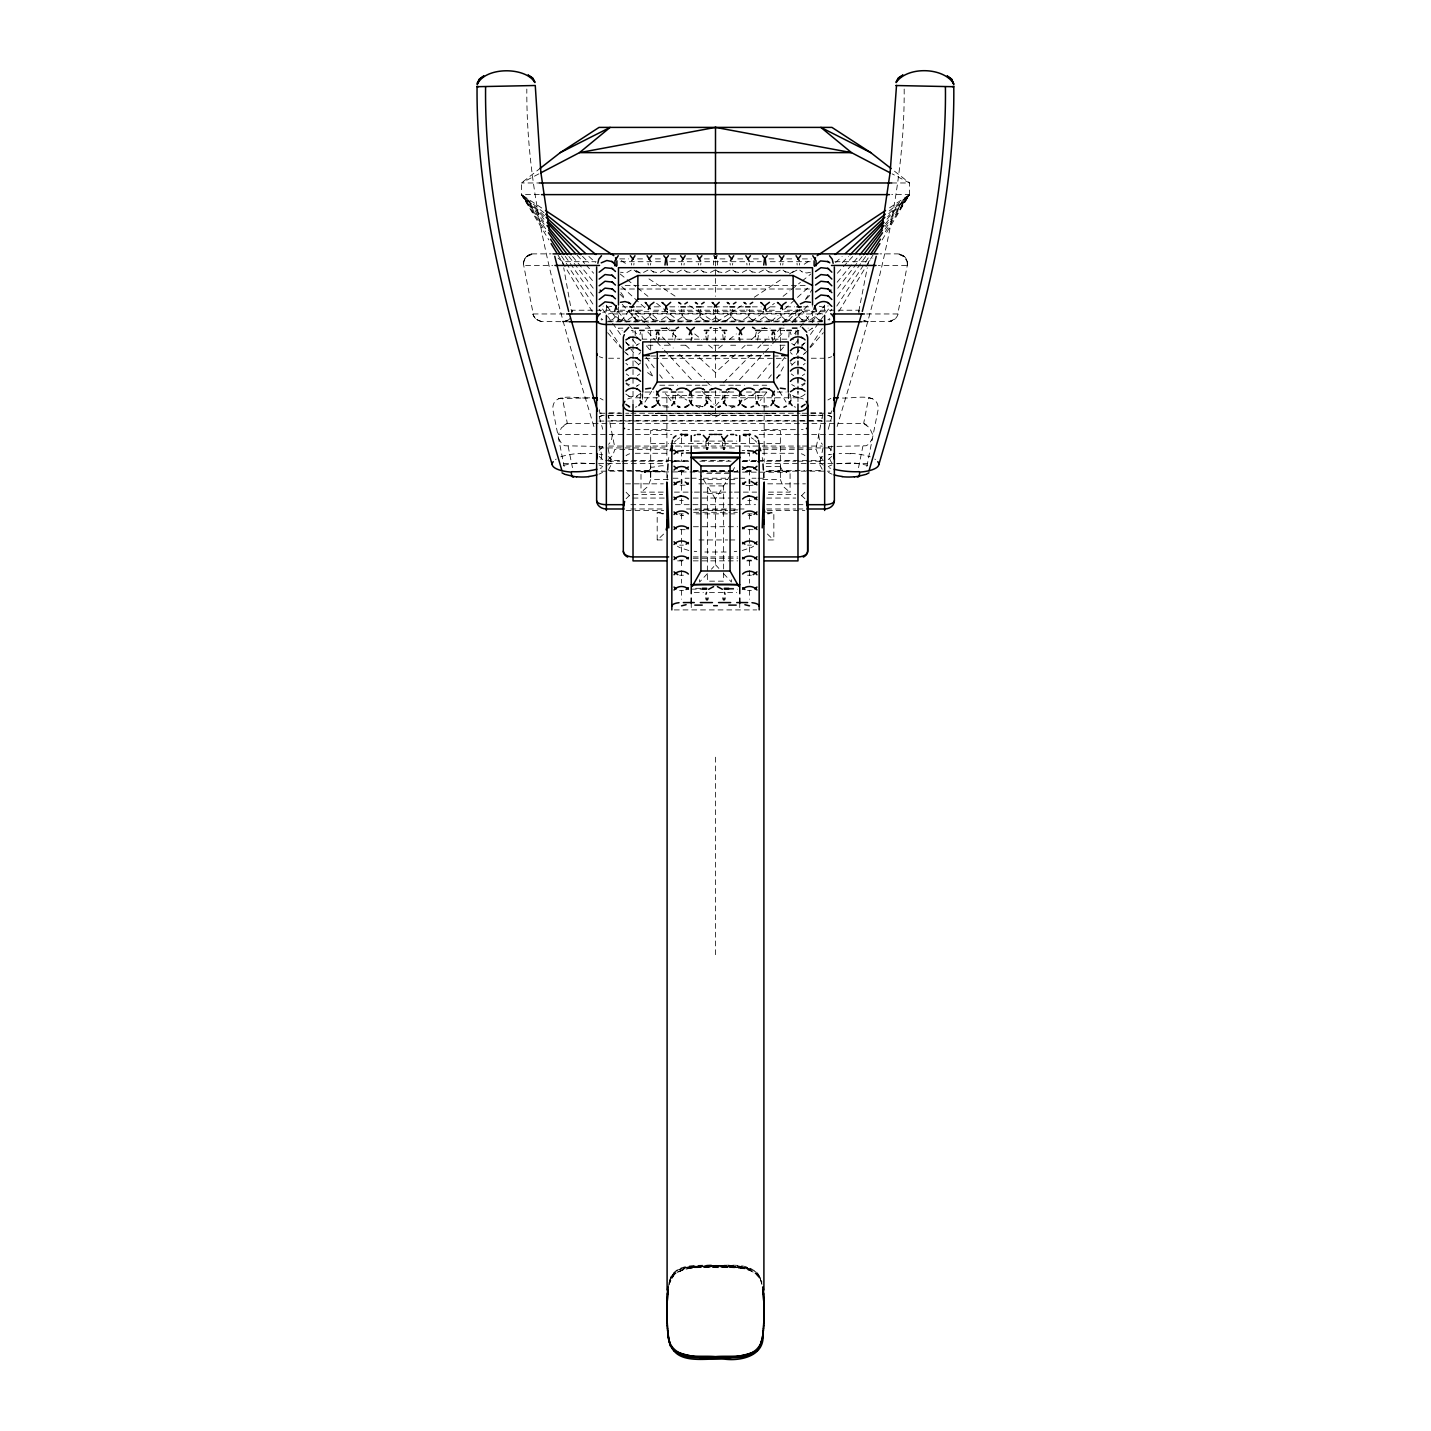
<?xml version="1.0" encoding="UTF-8"?>
<svg xmlns="http://www.w3.org/2000/svg" width="1431" height="1431" viewBox="0 0 1431 1431"><rect width="100%" height="100%" fill="white"/><g stroke="black" fill="none" stroke-linecap="round" stroke-linejoin="round"><path stroke-width="0.75" stroke-dasharray="5 3.75" d="M650.694 472.284L650.694 479.188L650.694 430.481L780.36 430.481L780.36 479.135L780.36 477.704M780.36 469.708L780.36 466.059M803.292 399.052A9.695 7.835 0 0 0 797.979 397.782L797.979 391.253L797.979 402.987M797.979 330.418L797.979 358.662L797.979 330.418A9.695 7.835 0 0 1 799.732 330.561M612.253 434.72L611.466 440.837L608.604 444.343M564.369 313.961L533.244 313.961L523.71 265.451C522.351 259.619 527.395 253.716 533.244 253.877L551.024 253.877M572.006 314.265L563.725 267.776M904.177 89.062C904.947 205.17 869.976 316.537 837.099 426.527M667.222 479.832L667.436 473.25M858.779 311.296L867.275 267.776M708.399 445.846L708.399 442.072M722.601 442.072L722.601 445.846M725.016 445.846L725.195 443.95M858.743 311.94L858.94 310.223L819.087 310.223M866.631 313.961L897.756 313.961L907.29 265.451C908.667 259.44 903.444 253.734 897.756 253.877L879.976 253.877M617.065 312.978L617.262 311.243M633.808 265.039L633.987 263.304M631.321 311.243L631.5 309.507M650.533 265.039L650.729 263.304M667.275 312.978L667.454 311.243M684 265.039L684.197 263.304M681.514 311.243L681.711 309.507M700.743 265.039L700.922 263.304M698.256 311.243L698.435 309.507M717.468 265.039L717.289 260.818M713.532 309.507C711.69 317.145 720.902 323.71 727.52 319.829M732.565 265.039L732.744 263.304M730.078 311.243L730.257 309.507M749.289 265.039L749.486 263.304M746.803 311.243L747 309.507M782.757 265.039L782.954 263.304M799.5 265.039L799.679 263.304M797.013 311.243L797.192 309.507M642.537 399.303L641.821 393.74M675.414 399.303L675.217 395.153M708.273 399.303L708.095 395.153M722.727 334.621L723.46 340.184M725.195 336.16L724.301 340.184M725.016 399.303L724.837 395.153M758.197 399.303L758.019 395.153M774.815 336.16L774.439 338.789M774.618 399.303L774.815 397.782M791.057 399.303L790.341 393.74M668.331 460.818L668.778 457.473M650.694 466.059C648.869 469.547 662.625 463.841 664.86 466.452M639.943 334.621L640.659 332.135M642.358 338.789L641.821 332.135M672.981 395.153L672.803 399.303M706.163 395.153L705.984 399.303M722.905 395.153L722.727 399.303M755.783 395.153L755.586 399.303M907.308 265.343L907.218 261.408L907.29 265.451L878.294 265.451M650.568 467.4C651.767 470.119 642.805 473.625 648.136 471.21M802.147 413.237L831.035 413.237L831.733 409.642M867.866 264.753L868.474 261.712L872.892 258.063M816.296 446.991L821.519 420.714L797.228 420.714M822.825 414.131L821.966 418.478L822.825 416.153M818.693 434.935L819.534 440.837L822.396 444.343M866.846 466.47L878.169 409.409C879.01 390.252 851.069 399.821 840.534 397.8M828.209 446.526L866.059 445.774L869.046 444.111L872.391 438.494M858.528 467.704L862.875 446.311M668.384 1287.149L670.245 1278.402M713.711 260.818L713.532 265.039M669.118 1284.501C672.516 1265.63 696.021 1267.973 710.295 1267.311C726.447 1269.082 750.452 1262.643 760.272 1279.582M669.118 1283.357L669.44 1282.104M669.118 1282.784L669.815 1279.618M831.697 445.971L829.318 454.647L831.518 454.271M823.111 447.76L819.498 464.091L822.575 470.012M828.245 429.264L831.697 417.065M669.815 1280.888C673.625 1262.822 696.557 1266.006 710.295 1264.986C725.946 1266.864 749.236 1260.335 759.056 1276.112M683.553 1269.601L674.359 1274.127L669.44 1283.249L674.359 1274.127C689.474 1264.324 709.078 1268.331 726.161 1267.419C738.879 1267.991 757.983 1267.49 761.56 1283.249L760.272 1277.883M640.659 393.74L639.943 399.303M673.536 332.135L672.624 336.16L673.536 340.184M674.681 340.184L675.593 336.16L674.681 332.135M707.54 340.184L708.273 334.621M756.319 332.135L755.407 336.16L756.319 340.184M757.464 340.184L758.376 336.16L757.464 332.135M789.179 332.135L788.642 338.789M789.179 393.74L788.463 399.303M670.245 1279.081L671.3 1276.005M734.532 467.543L731.402 473.339L703.837 473.339M671.3 1277.257C674.752 1268.152 685.95 1267.258 694.196 1266.149C714.427 1267.383 738.629 1260.586 756.641 1272.499M776.818 378.804L785.154 363.921M838.781 311.529L873.035 254.968M882.158 239.889L909.561 194.616L909.561 182.971L890.243 167.874M644.97 402.093L651.677 391.146M730.293 475.146L715.5 499.008L715.5 564.726L711.44 569.18M822.235 328.361L807.674 350.667L802.827 355.049M836.795 306.073L869.529 255.916M885.306 231.768L909.561 194.616L891.71 194.616M831.84 309.221L830.374 311.153M798.248 310.008L786.567 322.601M805.385 299.508L812.522 289.008M599.231 450.282L602.862 446.937M626.08 498.668L629.64 495.359M796.298 354.441L805.295 341.723M810.447 334.46L828.477 309.042M837.475 296.324L865.791 256.364M885.109 229.139L909.561 194.616L889.223 208.05M671.3 1278.402L674.359 1274.198L678.67 1271.3M804.902 492.21L801.449 495.841M615.473 316.806L612.665 319.489L608.282 320.92M632.198 316.806L626.832 320.598L619.802 319.829M648.941 316.806L643.556 320.598L636.545 319.829M665.665 316.806L660.299 320.598L653.269 319.829M682.408 316.806L677.024 320.598L670.012 319.829M699.133 316.806L693.767 320.598L686.737 319.829M730.955 316.806L727.216 320.007M747.697 316.806L742.313 320.598L735.301 319.829M764.422 316.806L759.056 320.598L752.026 319.829M781.165 316.806L775.781 320.598L768.769 319.829M797.89 316.806L792.524 320.598L785.494 319.829M814.633 316.806L809.248 320.598L802.236 319.829M621.054 321.188L630.123 309.239M768.644 378.356L771.363 374.833M776.783 367.767L784.904 357.16M794.384 344.799L798.462 339.487M812.003 321.832L824.202 305.93M837.743 288.257L862.142 256.453M885.163 226.42L909.561 194.616L887.041 212.736M663.59 534.103L658.063 539.38A19.301 10.625 -57.4 0 1 657.187 539.934L657.187 512.316L664.485 512.316M759.145 434.523L872.642 434.523L869.565 427.815L863.662 423.469L567.338 423.469L561.435 427.815L558.376 434.434L671.855 434.523M766.73 392.237L760.094 400.626M831.751 456.417L828.227 459.619M672.659 1275.039C679.582 1266.435 692.282 1267.276 702.102 1266.381M608.425 470.012L611.502 464.091L607.889 447.76M640.569 352.545L638.816 354.262M640.569 362.866L638.333 364.905M640.569 393.525L635.382 396.87L629.211 396.369M757.625 378.428L770.397 362.973M780.342 350.953L784.599 345.783M794.545 333.763L813.005 311.439M837.135 282.229L858.439 256.471M885.413 223.826L909.561 194.616L886.54 215.741M810.536 347.393L823.38 332.672M674.359 442.143L676.326 440.104M715.5 405.921L729.041 391.164M739.577 379.716L763.635 353.493M765.138 351.865L771.166 345.318M772.668 343.673L784.707 330.579L777.909 330.418M792.219 322.386L808.765 304.356M837.35 273.249L841.857 268.33M843.36 266.685L853.896 255.219M886.987 219.193L909.561 194.616L887.649 216.761M707.361 573.634L699.598 582.041L699.598 577.605M723.317 382.828L751.49 354.351M757.75 348.019L760.881 344.871M762.455 343.279L768.715 336.965M782.793 322.726L795.314 310.08M806.261 299.007L810.966 294.249M842.269 262.624L848.529 256.31M805.098 342.76L801.396 345.229M805.098 353.081L803.274 354.584M805.098 363.385L803.274 364.905M805.098 383.741L801.879 385.994M805.098 394.062C801.342 398.337 793.847 398.104 790.431 393.525M777.409 331.455L785.011 324.121M631.214 270.101L626.438 272.766L620.482 272.23M647.957 270.101L642.769 272.838L636.545 271.89M664.682 270.101L659.512 272.838L653.269 271.89M681.424 270.101L676.237 272.838L670.012 271.89M698.149 270.101L692.962 272.838L686.737 271.89M714.874 270.101L709.704 272.838L703.48 271.89M729.971 270.101L724.802 272.838L718.559 271.89M746.714 270.101L741.526 272.838L735.301 271.89M763.439 270.101L758.269 272.838L752.026 271.89M780.181 270.101L774.994 272.838L768.769 271.89M796.906 270.101L791.737 272.838L785.494 271.89M735.23 354.494L715.5 372.597L695.77 354.494M741.813 348.466L745.104 345.443M751.686 339.415L764.834 327.359M771.416 321.313L777.999 315.285M784.564 309.257L809.248 286.629M835.561 262.499L842.126 256.471M639.729 373.956L637.385 375.637M804.687 373.956L802.326 375.637M791.504 365.281L796.351 360.898M829.783 318.576L827.923 319.829M894.965 319.077L888.311 321.796L890.869 321.438M722.422 345.086L715.5 350.667L715.5 327.127M729.363 339.523L736.285 333.942M751.883 321.403L764.011 311.654M765.746 310.259L774.404 303.3M783.079 296.324L790.001 290.761M791.737 289.366L800.394 282.39M802.129 280.995L810.805 274.036M526.429 256.668L533.244 253.877C527.395 253.895 522.458 259.762 523.71 265.451L552.706 265.451M639.263 343.583L636.437 345.229L637.385 344.817M639.263 384.563L636.831 386.048M540.757 167.874L521.439 182.971L521.439 194.616L548.842 239.889M563.939 425.365L565.978 424.059M599.231 416.707L602.809 415.312M570.039 318.254C569.144 321.367 555.282 323.925 567.892 320.204M776.496 377.784L783.419 372.597M703.48 319.829C710.098 323.71 719.31 317.145 717.468 309.507M728.433 314.301L715.5 322.851L715.5 309.579M730.293 313.085L741.383 305.751M754.316 297.201L782.042 278.884M789.429 274.001L794.974 270.334M804.204 264.234L809.749 260.567M808.819 330.597L812.522 328.146L808.068 328.146M744.227 400.072L757.303 391.897M558.394 398.677L590.466 397.8C579.931 399.821 551.972 390.252 552.831 409.427L564.154 466.47M708.434 412.987L715.5 417.029L722.566 412.987M731.384 407.942L734.908 405.921M608.211 459.53L612.879 455.13L614.865 449.334L667.955 449.334M599.428 416.546L603.435 415.276L823.165 415.276M827.887 400L830.874 398.319M819.283 306.252L823.451 307.2L828.209 305.93M831.679 356.695L828.245 357.875M538.861 173.867L521.439 182.971L539.29 182.971M566.139 423.97L567.338 423.469L562.347 397.818M611.717 306.252L607.549 307.2L603.077 306.091M611.717 313.139L608.282 314.033M635.382 407.191L636.938 406.637M702.174 406.851L703.104 406.44L695.86 407.03M768.536 406.851L762.204 407.03M636.437 386.209L637.385 385.798M636.437 396.53L637.385 396.119M563.403 465.272L577.534 462.821L593.972 463.769M810.518 272.23L806.708 272.999L802.236 271.89M652.876 345.229L646.043 345.229M669.314 345.229L662.464 345.229M685.735 345.229L678.902 345.229M702.174 345.229L695.341 345.229M718.917 345.229L712.083 345.229M735.659 345.229L728.826 345.229M752.098 345.229L745.265 345.229M768.536 345.229L761.686 345.229M784.957 345.229L778.124 345.229M564.261 321.653L567.785 320.258L562.544 321.796M685.181 529.667L677.9 529.667M753.1 529.667L745.819 529.667M685.181 485.181L677.9 485.181M753.1 485.181L747.894 485.753M531.509 254.038C526.375 254.897 522.744 260.388 523.71 265.451M668.796 407.03L662.464 406.851M735.14 407.03L727.896 406.44L728.826 406.851M599.267 409.642L599.965 413.237L602.236 412.915M889.635 321.707L891.406 321.26L861.48 321.796M742.17 550.506L751.275 547.59A18.71 13.881 0 0 0 753.6 546.141M837.028 463.769L853.466 462.821L867.597 465.272M663.59 513.783L658.063 512.745A19.283 11.484 61 0 1 657.187 512.298M688.848 1267.455L683.553 1268.349L715.5 1266.041L736.804 1266.721L751.15 1269.673L758.341 1275.039M751.311 500.51L747.787 500.528M683.428 560.147L679.689 560.147M751.311 560.147L747.572 560.147M803.113 429.336L801.449 429.515M690.207 1267.276L715.5 1266.041L747.447 1268.349L742.152 1267.455M683.213 453.502L681.532 453.645M659.136 413.165L655.255 413.559L775.763 413.559L771.899 413.165M683.213 500.528L679.689 500.51M683.428 575.226L679.653 575.226M751.347 575.226L747.572 575.226M683.428 590.413L679.653 590.413M751.347 590.413L747.572 590.413M767.463 513.783L772.99 512.745A19.301 11.484 -61 0 0 773.849 512.316L773.849 539.952L767.249 539.952M734.246 551.543L736.804 551.293M683.392 545.139L679.689 545.139M751.311 545.139L747.608 545.139M681.532 515.5L683.392 515.321L679.868 515.357M749.468 515.5L751.311 515.321L747.787 515.357M769.127 513.836L767.875 513.836M663.09 513.854L661.927 513.854M828.173 412.933L831.035 413.237M580.664 453.752L583.526 453.591A30.838 8.693 -3.9 0 1 591.897 453.609M702.102 1265.845L683.553 1267.777L715.5 1265.469L747.447 1267.777L728.898 1265.845M726.161 552.008L704.839 552.008M704.839 1265.755L726.161 1265.755M704.839 1266.292L740.793 1267.276M810.715 412.933L821.734 412.933M891.71 182.971L909.561 182.971L892.139 173.867M539.29 194.616L521.439 194.616L545.694 231.768M619.712 258.904L628.62 258.904M637.528 258.904L644.218 258.904M655.344 258.904L662.034 258.904M670.942 258.904L677.632 258.904M686.54 258.904L693.23 258.904M704.356 258.904L711.046 258.904M719.954 258.904L726.644 258.904M737.77 258.904L744.46 258.904M753.368 258.904L760.058 258.904M768.966 258.904L775.656 258.904M786.782 258.904L793.472 258.904M802.38 258.904L811.288 258.904M558.108 258.063L562.526 261.712L596.029 261.712M620.589 261.712L660.782 261.712M669.726 261.712L761.274 261.712M770.218 261.712L810.411 261.712M834.971 261.712L868.474 261.712M625.168 285.467L805.832 285.467M620.696 289.008L810.304 289.008M627.386 306.842L618.478 306.842L618.478 322.422M636.312 306.842L645.238 306.842M654.164 306.842L660.854 306.842M669.78 306.842L678.688 306.842M687.613 306.842L696.539 306.842M698.775 306.842L712.155 306.842M714.391 306.842L727.771 306.842M730.007 306.842L743.387 306.842M752.312 306.842L761.22 306.842M770.146 306.842L776.836 306.842M785.762 306.842L794.688 306.842M803.614 306.842L812.522 306.842M572.257 311.94L572.06 310.223L611.913 310.223M619.873 310.223L643.789 310.223M653.752 310.223L661.712 310.223M669.69 310.223L761.31 310.223M769.288 310.223L777.248 310.223M787.211 310.223L811.127 310.223M615.258 311.725L606.35 311.725A9.695 8.872 0 0 0 602.773 312.352M617.476 311.725L633.074 311.725M635.31 311.725L650.89 311.725M653.126 311.725L782.328 311.725M784.564 311.725L800.162 311.725M802.38 311.725L817.977 311.725M820.196 311.725L824.65 311.725A9.695 8.872 0 0 1 828.227 312.352M635.185 322.064L635.185 313.514L795.851 313.514L795.851 322.064M613.255 313.961L628.817 313.961M631.035 313.961L646.597 313.961M648.815 313.961L777.731 313.961M779.949 313.961L795.511 313.961M797.729 313.961L813.291 313.961M815.509 313.961L822.181 313.961M608.569 321.063L822.431 321.063M569.52 321.796L540.292 321.474M607.209 321.796L823.791 321.796M622.932 328.146L618.478 328.146L622.181 330.597M645.238 328.146L651.928 328.146M660.854 328.146L669.78 328.146M761.22 328.146L770.146 328.146M779.072 328.146L785.762 328.146M661.873 328.647L668.581 328.647M713.3 328.647L717.772 328.647M762.49 328.647L769.18 328.647M653.091 330.418L646.401 330.418L655.326 340.399M661.998 330.418L668.688 330.418M713.264 330.418L717.736 330.418M762.312 330.418L769.002 330.418M641.875 339.165L793.633 339.165M660.371 355.586L770.629 355.586M650.694 355.997L780.36 355.997M608.569 358.233L619.712 358.233M644.934 358.322L786.066 358.322M811.288 358.233L824.65 358.233M659.78 385.225L666.452 385.225M668.688 385.225L677.614 385.225M686.522 385.225L699.902 385.225M702.12 385.225L711.046 385.225M719.954 385.225L733.334 385.225M735.57 385.225L744.478 385.225M753.386 385.225L766.766 385.225M644.934 392.04L653.752 392.04M662.571 392.04L669.189 392.04M678.008 392.04L684.626 392.04M695.645 392.04L702.263 392.04M711.082 392.04L719.918 392.04M728.737 392.04L735.355 392.04M746.374 392.04L752.992 392.04M761.811 392.04L768.429 392.04M777.248 392.04L786.066 392.04M686.791 395.546L666.9 395.546L664.306 392.237M689.009 395.546L737.627 395.546M739.845 395.546L764.154 395.546L764.154 462.07M797.979 397.782L633.021 397.782A9.695 7.835 0 0 0 627.708 399.052M662.571 405.742L669.189 405.742M695.645 405.742L702.263 405.742M728.737 405.742L735.355 405.742M761.811 405.742L768.429 405.742M599.965 413.237L606.154 413.237M608.211 413.237L628.853 413.237M630.91 413.237L800.09 413.237M608.569 415.634L624.166 415.634M626.384 415.634L633.074 415.634M635.31 415.634L800.162 415.634M802.38 415.634L809.07 415.634M811.288 415.634L822.431 415.634M633.772 420.714L609.481 420.714L614.704 446.991M635.99 420.714L795.01 420.714M598.963 421.054L832.037 421.054M635.149 429.658L666.9 429.658M764.154 429.658L797.979 429.658M694.268 441.088L703.372 441.088M709.436 441.088L721.564 441.088M727.628 441.088L736.732 441.088M650.694 443.61L668.581 443.61M670.817 443.61L755.783 443.61M758.019 443.61L780.36 443.61M608.569 446.061L624.166 446.061M626.384 446.061L633.074 446.061M635.31 446.061L673.178 446.061M675.396 446.061L708.81 446.061M711.046 446.061L724.408 446.061M726.644 446.061L760.058 446.061M762.276 446.061L800.162 446.061M802.38 446.061L809.07 446.061M811.288 446.061L822.431 446.061M558.609 438.494L561.954 444.111L564.941 445.774L602.791 446.526M598.856 447.939L667.74 447.939M694.393 447.939L736.607 447.939M763.26 447.939L832.144 447.939M763.045 449.334L816.135 449.334L818.121 455.13L822.789 459.53M686.397 450.497L688.812 450.497M742.188 450.497L744.603 450.497M683.356 452.947L681.532 452.947L681.532 460.549M747.644 452.947L749.468 452.947L749.468 460.549M635.257 453.287L668.688 453.287M762.312 453.287L795.743 453.287M605.653 460.585L672.337 460.585M674.305 460.585L688.043 460.585M701.762 460.585L729.238 460.585M742.957 460.585L756.695 460.585M758.663 460.585L823.397 460.585M608.569 461.211L619.712 461.211M621.93 461.211L628.62 461.211M630.838 461.211L668.724 461.211M670.942 461.211L688.776 461.211M699.902 461.211L731.098 461.211M742.224 461.211L755.604 461.211M757.822 461.211L795.69 461.211M797.926 461.211L804.616 461.211M806.834 461.211L822.431 461.211M674.269 461.587L688.812 461.587M742.188 461.587L756.731 461.587M563.546 463.376L620.535 463.376M622.646 463.376L664.843 463.376M766.157 463.376L808.354 463.376M810.465 463.376L867.454 463.376M766.193 466.452L780.378 466.452L780.521 468.849M608.676 470.62L624.256 470.62M626.474 470.62L662.088 470.62M679.886 470.62L684.34 470.62M693.248 470.62L737.752 470.62M746.66 470.62L751.114 470.62M768.912 470.62L804.526 470.62M806.744 470.62L822.324 470.62M601.163 471.175L664.843 471.175M678.061 471.175L684.662 471.175M693.48 471.175L737.52 471.175M746.338 471.175L752.939 471.175M766.157 471.175L829.837 471.175M663.251 492.121L640.999 492.121L640.999 471.658L665.218 471.658M678.258 471.658L685.717 471.658M693.176 471.64L696.897 471.64M702.496 471.64L732.296 471.64M734.175 471.64L737.895 471.64M745.354 471.64L752.795 471.64M765.853 471.64L790.073 471.64L790.073 492.121L767.821 492.121M672.981 478.222L679.045 478.222M685.127 478.222L689.187 478.222M691.209 478.222L697.291 478.222M703.372 478.222L727.681 478.222M733.763 478.222L737.806 478.222M739.845 478.222L745.909 478.222M751.99 478.222L756.051 478.222M758.072 478.222L764.154 478.222M668.277 479.582L650.676 479.582L647.921 486.433L641.571 491.853A19.265 12.199 -65.3 0 1 640.999 492.121M699.043 479.582L727.628 479.582M729.828 479.582L736.41 479.582M762.795 479.582L780.378 479.582L783.151 486.433L789.501 491.853A19.265 12.199 65.3 0 0 790.073 492.121M625.544 483.839L663.304 483.839M698.847 483.839L727.717 483.839M729.935 483.839L736.607 483.839M767.696 483.839L805.456 483.839M674.377 492.121L692.175 492.121M694.393 492.121L701.065 492.121M703.301 492.121L732.225 492.121M734.443 492.121L741.115 492.121M743.351 492.121L756.695 492.121M707.361 493.445L723.639 493.445M633.021 494.5L662.66 494.5M768.375 494.5L795.869 494.5M633.021 498.06L664.234 498.06M693.212 498.06L737.788 498.06M766.766 498.06L795.743 498.06M630.838 504.678L664.27 504.678M675.396 504.678L755.604 504.678M766.73 504.678L795.69 504.678M797.926 504.678L804.616 504.678M630.838 508.989L664.27 508.989M686.54 508.989L744.46 508.989M766.73 508.989L795.69 508.989M797.926 508.989L804.616 508.989M693.23 509.901L697.291 509.901M703.372 509.901L727.681 509.901M733.763 509.901L737.824 509.901M626.188 510.438L663.68 510.438M698.954 510.438L727.628 510.438M729.828 510.438L736.446 510.438M767.32 510.438L804.812 510.438M693.641 512.316L700.94 512.316M702.764 512.316L730.114 512.316M733.745 512.316L737.394 512.316M766.569 512.316L773.849 512.316M696.074 513.872L734.962 513.872M747.805 513.854L752.098 513.854M693.409 526.733L737.627 526.733M657.187 539.952L663.805 539.952M699.008 539.952L727.628 539.952M729.828 539.952L736.428 539.952M693.212 556.927L737.788 556.927M693.212 558.251L737.788 558.251M677.614 560.88L684.286 560.863M693.212 560.863L737.788 560.863M746.714 560.863L753.386 560.88M695.645 588.302L702.263 588.302M728.737 588.302L735.355 588.302M691.245 589.143L702.263 589.143M728.737 589.143L737.555 589.143M694.268 592.398L703.372 592.398M709.436 592.398L724.605 592.398M727.628 592.398L736.732 592.398M674.269 609.91L756.731 609.91M609.266 412.933L620.285 412.933M678.956 513.854L683.231 513.854M868.456 321.796L863.108 320.204M850.336 453.752L847.474 453.591A30.838 8.693 3.9 0 0 839.103 453.609M629.551 429.515L627.887 429.336M749.468 453.645L747.787 453.502M899.491 254.038L905.251 257.419L907.218 261.426L902.997 255.416L897.756 253.877L904.66 256.757M694.196 551.293L696.754 551.543M828.191 415.312L831.769 416.707M827.565 415.276L831.572 416.546M822.718 314.033L819.283 313.139M822.718 320.92L818.961 319.829M541.276 321.689L536.035 319.077M599.482 454.271L601.7 454.664L599.303 445.971M602.755 357.875L599.321 356.695M688.83 550.506L679.725 547.59A18.71 13.881 0 0 1 677.4 546.141M872.606 398.677L868.653 397.836L863.662 423.469L864.7 423.898M795.618 407.191L794.169 406.69M745.819 485.181L747.608 485.717M864.503 320.955L866.739 321.653M793.615 344.817L794.563 345.229L791.737 343.583M629.604 345.229L625.902 342.76M625.902 394.062L629.121 396.315M791.737 384.563L794.563 386.209M793.615 396.119L794.563 396.53M628.674 396.119L629.604 396.53M629.121 385.994L625.902 383.741M865.04 424.059L866.971 425.293M828.138 446.937L831.769 450.282M793.615 375.637L791.271 373.956M628.674 375.637L626.313 373.956M780.396 466.721L782.703 471.067L789.59 471.801A19.247 12.825 -70.5 0 0 790.073 471.658M801.36 495.359L804.92 498.668M799.786 270.101L801.95 271.747M783.043 270.101L785.225 271.747M766.318 270.101L768.483 271.747M749.576 270.101L751.758 271.747M732.851 270.101L735.015 271.747M815.527 316.806L818.693 319.685M716.126 270.101L718.29 271.747M798.802 316.806L801.95 319.685M701.029 270.101L703.193 271.747M782.059 316.806L785.225 319.685M684.286 270.101L686.469 271.747M765.335 316.806L768.483 319.685M667.562 270.101L669.726 271.747M748.592 316.806L751.758 319.685M650.819 270.101L653.001 271.747M731.867 316.806L735.015 319.685M634.094 270.101L636.258 271.747M700.045 316.806L703.193 319.685M683.303 316.806L686.469 319.685M666.578 316.806L669.726 319.685M649.835 316.806L653.001 319.685M633.11 316.806L636.258 319.685M616.367 316.806L619.534 319.685M601.217 318.576L602.791 319.685M801.593 271.55L802.541 272.069M784.868 271.55L785.816 272.069M768.125 271.55L769.073 272.069M751.4 271.55L752.348 272.069M734.658 271.55L735.606 272.069M818.335 319.489L819.283 320.007M717.933 271.55L718.881 272.069M801.593 319.489L802.541 320.007M702.836 271.55L703.784 272.069M784.868 319.489L785.816 320.007M686.093 271.55L687.059 272.069M768.125 319.489L769.073 320.007M669.368 271.55L670.316 272.069M751.4 319.489L752.348 320.007M652.643 271.55L653.591 272.069M734.658 319.489L735.606 320.007M635.901 271.55L636.849 272.069M702.836 319.489L703.784 320.007M686.093 319.489L687.059 320.007M669.368 319.489L670.316 320.007M652.643 319.489L653.591 320.007M635.901 319.489L636.849 320.007M619.176 319.489L620.124 320.007M600.126 398.319L603.113 400M696.092 405.921L699.616 407.942M677.435 394.24L686.773 400.072M602.773 459.619L599.249 456.417M541.777 208.05L521.439 194.616L545.891 229.139M621.251 260.567L626.796 264.234M636.026 270.334L641.571 274.001M648.959 278.884L676.684 297.201M689.617 305.751L697.022 310.634M698.865 311.851L713.658 321.635M792.667 364.905L790.431 362.866M627.726 354.584L625.902 353.081M627.726 364.905L625.902 363.385M782.846 471.157L786.978 472.248L641.571 471.836A19.265 12.825 70.5 0 1 640.999 471.64M647.581 372.597L654.504 377.784M792.184 354.262L790.431 352.545M543.959 212.736L521.439 194.616L545.837 226.42M620.195 274.036L625.401 278.222M627.136 279.617L635.793 286.576M637.528 287.971L647.921 296.324M656.596 303.3L661.784 307.468M663.519 308.863L679.117 321.403M694.715 333.942L701.637 339.523M708.578 345.086L713.765 349.271M629.551 495.841L626.098 492.21M628.173 355.049L623.326 350.667L608.765 328.361M634.649 360.898L639.496 365.281M544.46 215.741L521.439 194.616L545.587 223.826M588.874 256.471L595.439 262.499M621.752 286.629L646.436 309.257M653.001 315.285L659.584 321.313M666.166 327.359L679.314 339.415M685.896 345.443L689.187 348.466M754.674 440.104L756.641 442.143M635.185 313.514L644.487 322.601M646.043 324.121L650.694 328.647L650.694 342.868M543.351 216.761L521.439 194.616L544.013 219.193M582.471 256.31L588.731 262.624M620.034 294.249L624.739 299.007M635.686 310.08L648.207 322.726M662.285 336.965L665.415 340.113M666.989 341.705L673.25 348.019M679.51 354.351L704.553 379.662M706.109 381.236L710.813 385.976M723.639 573.634L731.402 582.041L731.402 577.605M577.104 255.219L584.617 263.411M586.12 265.057L593.65 273.249M622.235 304.356L638.781 322.386M656.829 342.027L662.857 348.592M664.36 350.219L691.423 379.716M701.959 391.164L713.997 404.275M715.5 564.726L719.578 569.18M607.62 332.672L620.464 347.393M600.626 311.153L599.16 309.221M572.561 256.471L593.865 282.229M617.995 311.439L636.455 333.763M646.401 345.783L650.658 350.953M660.603 362.973L673.375 378.428M670.96 400.626L666.9 395.546L666.9 462.07M757.536 1272.767L761.56 1282.104M568.858 256.453L593.257 288.257M606.798 305.93L618.997 321.832M632.538 339.487L636.616 344.799M646.096 357.16L654.217 367.767M659.637 374.833L662.356 378.356M767.374 533.996L772.99 539.38A19.301 10.643 57.4 0 0 773.849 539.952M800.877 309.239L809.946 321.188M565.209 256.364L593.525 296.324M602.523 309.042L620.553 334.46M625.705 341.723L634.702 354.441M620.857 292.514L625.633 299.526M561.471 255.916L594.205 306.073M715.5 499.008L700.707 475.146M779.323 391.146L786.03 402.093M557.965 254.968L592.219 311.529M608.175 416.153L609.034 418.478L608.175 414.131M645.864 363.921L654.217 378.821M759.056 1275.558L759.7 1277.257M759.7 1276.702L760.755 1280.799M790.341 332.135L791.057 334.621M706.699 340.184L705.805 336.16M599.303 417.065L602.755 429.264M593.901 426.527C561.006 316.537 526.071 205.17 526.823 89.062M761.56 1280.852L761.882 1282.087M761.56 1281.532L761.882 1284.501M568.125 446.311L572.472 467.704M562.526 261.712L563.134 264.753M572.06 310.223L572.221 311.296M656.561 338.789L656.185 336.16M762.222 457.473L762.669 460.818M656.185 397.782L656.382 399.303M813.738 311.243L813.935 312.978M797.013 263.304L797.192 265.039M799.5 309.507L799.679 311.243M780.271 263.304L780.467 265.039M763.546 311.243L763.725 312.978M746.803 263.304L747 265.039M749.289 309.507L749.486 311.243M730.078 263.304L730.257 265.039M732.565 309.507L732.744 311.243M698.256 263.304L698.435 265.039M700.743 309.507L700.922 311.243M681.514 263.304L681.711 265.039M684 309.507L684.197 311.243M648.046 263.304L648.243 265.039M631.321 263.304L631.5 265.039M633.808 309.507L633.987 311.243M705.805 443.95L705.984 445.846M763.564 473.25L763.778 479.832M858.94 310.223L858.994 314.265M824.65 305.125L824.65 313.156M812.522 310.76L812.522 322.422M795.851 330.615L795.851 334.89M788.266 392.666L788.266 399.768M780.36 328.647L780.36 342.868M780.36 345.05L780.36 351.615M764.154 472.731L764.154 481.728M749.468 437.94L749.468 447.17M749.468 470.048L749.468 475.772M749.468 485.306L749.468 491.048M749.468 498.704L749.468 506.377M749.468 514.069L749.468 521.778M749.468 529.506L749.468 552.831M749.468 560.666L749.468 568.518M749.468 570.486L749.468 583.168M749.468 590.305L749.468 599.231M739.755 602.576L739.755 609.91M715.5 260.943L715.5 296.324M715.5 355.049L715.5 378.643M715.5 390.735L715.5 403.739M715.5 408.139L715.5 417.029M715.5 757.196L715.5 956.409M691.245 602.576L691.245 609.91M681.532 437.94L681.532 447.17M681.532 470.048L681.532 475.772M681.532 485.306L681.532 491.048M681.532 498.704L681.532 506.377M681.532 514.069L681.532 521.778M681.532 529.506L681.532 552.831M681.532 560.666L681.532 568.518M681.532 570.486L681.532 583.168M681.532 590.305L681.532 599.231M666.9 472.731L666.9 483.499M650.694 345.05L650.694 351.615M642.734 392.666L642.734 399.768M635.185 330.615L635.185 339.165M633.021 358.662L633.021 330.418A9.695 7.835 0 0 0 631.268 330.561M633.021 360.845L633.021 389.089M633.021 391.253L633.021 402.987M606.35 305.125L606.35 313.156M608.193 456.596A29.282 8.819 -4.7 0 1 607.764 465.129M601.968 467.74A29.282 8.819 -4.7 0 1 600.215 468.313M601.825 454.593A29.282 8.819 -4.7 0 1 602.719 454.79M555.461 459.548A28.853 9.069 -2.1 0 1 556.194 459.118M560.773 456.829A29.55 8.98 -3 0 1 580.628 453.341M601.646 454.682A7.405 4.704 -75.2 0 1 599.16 462.75M602.594 472.23A21.232 6.905 -1.8 0 1 598.909 474.18M599.124 464.95A21.232 6.905 -1.8 0 1 602.701 466.685M830.785 468.313A29.282 8.819 4.7 0 1 829.032 467.74M823.236 465.129A29.282 8.819 4.7 0 1 822.807 456.596M828.281 454.79A29.282 8.819 4.7 0 1 829.175 454.593M874.806 459.118A28.853 9.069 2.1 0 1 875.539 459.548M850.372 453.341A29.55 8.98 3 0 1 870.227 456.829M831.84 462.75A7.405 4.704 75.2 0 1 829.354 454.682M832.091 474.18A21.232 6.905 1.8 0 1 828.406 472.23M828.299 466.685A21.232 6.905 1.8 0 1 831.876 464.95M829.962 319.614A9.695 8.872 0 0 1 829.121 320.061M601.879 320.061A9.695 8.872 0 0 1 601.038 319.614M801.342 453.77A9.749 7.871 -0.4 0 1 804.938 455.666M804.83 382.936A9.695 7.835 0 0 1 801.539 384.671M626.08 455.666A9.749 7.871 0 0 1 629.658 453.77M629.461 384.671A9.695 7.835 0 0 1 626.17 382.936M751.275 437.797A18.71 13.881 0 0 1 753.6 439.245M677.4 439.245A18.71 13.881 0 0 1 679.725 437.797M898.096 314.212A12.289 8.693 -90 0 1 890.851 320.884M797.979 360.845L797.979 389.089L797.979 360.845M645.435 472.176L644.183 472.248L645.631 472.158M723.639 485.914L707.361 485.914L707.361 581.165L723.639 581.165L723.639 485.914M532.904 314.212A12.289 8.693 90 0 0 540.149 320.884A12.289 8.693 -90 0 1 532.904 314.212"/><path stroke-width="1.5" d="M671.837 445.828L671.837 450.497L673.053 450.497M739.755 593.65L739.755 446.025M739.755 441.392L739.755 435.632M806.1 401.324A9.695 7.835 0 0 1 807.674 405.599L807.674 551.203A9.695 7.048 0 0 1 803.292 557.106M596.638 459.387L597.442 454.056M623.326 508.381L624.614 501.422M667.096 1313.372L667.168 1303.426M763.904 1315.769L763.904 1310.796M834.362 353.314L833.593 355.192M667.096 1310.975L667.222 1300.868M763.868 1318.237L763.904 1313.175M667.168 483.123L668.778 527.914M763.868 1315.644L763.689 1325.893M945.408 86.719C947.197 219.05 905.161 345.175 869.046 470.71M763.778 1323.335L763.832 1318.166M952.331 86.576L953.779 86.665C955.228 216.725 914.874 341.222 878.849 464.574M667.096 1306.163L667.776 1286.63L667.311 1299.634M667.311 1300.833L667.597 1293.338M763.564 1328.433L763.689 1323.264M667.597 470.048L668.009 464.02M666.882 526.805L666.13 529.81M763.403 1330.902L763.564 1325.786M667.597 1294.644L667.901 1289.689M667.597 1294.053L668.044 1289.689M763.224 1333.298L763.403 1328.236M763.099 1334.586L763.224 1330.615M671.837 443.95L672.57 440.247M597.854 263.304L598.766 259.208L601.503 255.72M614.579 311.243L616.367 305.679M667.275 265.039L666.542 259.208L663.805 255.72M664.789 311.243L666.095 306.377L670.674 302.317M766.032 265.039L765.299 259.208L762.562 255.72M762.956 1335.874L763.099 1331.903M762.956 1334.586C764.852 1355.229 742.439 1360.917 726.161 1359.325C708.488 1357.143 677.346 1366.247 670.245 1343.977M762.795 1335.23L762.956 1333.942M762.956 1333.173L762.616 1337.144M762.222 527.914L763.832 483.123M881.89 228.62L890.171 172.114L896.522 85.449M762.401 1338.414L762.616 1336.5M656.382 334.621L657.097 332.135M658.976 337.68L658.242 340.184M689.241 334.621L690.851 330.525L694.411 327.484M691.835 337.68L691.119 340.184M739.165 334.621L740.775 330.525L744.317 327.484M739.165 396.244C739.809 390.126 747.107 386.245 752.581 388.91M772.025 334.621L772.758 332.135M772.025 396.244L774.421 391.182M762.616 1335.713L762.168 1339.684M477.113 84.858C484.358 66.631 525.463 66.381 534.908 82.569L532.547 77.99L528.182 75.145L532.547 77.99L534.675 81.531M833.611 399.982L834.04 397.8L838.369 397.8M762.168 1339.022L761.56 1342.171M762.168 1338.235L760.272 1345.838M896.325 81.531L898.453 77.99L902.818 75.145L898.453 77.99L896.092 82.604C907.039 66.148 943.405 66.917 953.708 83.767L951.526 79.081L947.286 76.058L951.526 79.081L953.887 84.858M876.237 256.328L862.303 311.457M616.886 265.79L616.886 260.818M648.243 309.507L650.3 305.053L653.949 302.317M763.725 309.507L765.8 305.053L769.431 302.317M814.114 260.818L814.114 265.79M816.046 265.79L816.046 260.818L812.754 255.72M813.935 309.507C814.776 303.229 822.485 299.544 827.923 302.656M833.432 411.019L861.677 313.604M705.984 594.259L706.538 592.434M707.486 599.857L708.023 598.033M724.462 599.857L725.016 598.033M761.56 1340.74L759.056 1348.163M705.984 442.072L709.347 436.473M631.679 260.818L634.97 255.72M649.817 315.339L650.354 313.729M681.889 260.818L685.163 255.72M700.009 315.339L700.546 313.729M730.454 260.818L733.727 255.72M748.574 315.339L749.111 313.729M780.646 260.818L783.92 255.72M780.646 308.756L783.043 304.445L786.174 302.317M798.766 315.339L799.321 313.729M670.227 450.729L671.3 447.563M760.755 1343.977L761.185 1342.743M656.561 395.153C658.081 388.749 666.596 385.923 671.694 390.001M658.797 400.394L657.366 403.399M706.163 333.53L706.699 332.135M689.42 395.153C690.958 388.749 699.455 385.923 704.553 390.001M691.656 400.394L690.601 402.791M724.837 400.394L723.406 403.399M741.58 400.394L739.362 404.365M774.439 400.394L770.915 405.545M790.878 400.394L789.089 403.846M707.844 447.67L706.95 449.334M723.156 440.247L727.628 435.364M724.462 447.67L723.567 449.334M760.272 1344.389C751.83 1360.076 730.078 1355.103 715.5 1356.624C701.083 1355.139 680.637 1359.826 671.3 1345.569M624.238 332.135L628.674 327.484M641.821 401.807L638.816 405.545M674.681 401.807L671.694 405.545M707.54 401.807L704.553 405.545M757.464 401.807L756.23 403.846M648.959 259.208L651.695 255.72M699.169 259.208L701.905 255.72M714.248 307.128L719.238 302.317M747.715 259.208L750.47 255.72M797.926 259.208L800.662 255.72M814.65 259.208L815.527 257.741M814.65 266.077L820.535 260.925L827.923 261.587M692.318 586.388L700.94 570.987L700.94 465.969L691.245 457.044L739.755 457.044L730.06 465.969L700.94 465.969M759.7 1346.356L756.641 1351.222M874.18 253.072L879.886 243.646M652.804 389.321L657.276 382.005L657.276 351.919L773.724 351.919L788.266 355.586L781.648 355.586M870.746 254.074L880.459 239.21M599.16 272.194L605.009 267.686L612.039 268.456M599.16 279.063L605.009 274.555L612.039 275.324M599.16 285.771L605.009 281.263L612.039 282.032M599.16 292.639L605.009 288.132L612.039 288.901M599.16 299.508L605.009 295.001L612.039 295.77M599.16 306.377L605.009 301.869L612.039 302.656M714.659 258.439L717.003 255.72M867.079 254.557L882.533 232.77M815.527 271.479L820.911 267.686L827.923 268.456M815.527 278.347L820.911 274.555L827.923 275.324M815.527 285.055L820.911 281.263L827.923 282.032M815.527 291.924L820.911 288.132L827.923 288.901M815.527 298.793L820.911 295.001L827.923 295.77M631.411 307.54L637.868 299.007L637.868 275.539L793.132 275.539L812.522 285.467M863.483 254.7L882.462 229.962M758.341 1348.592C748.413 1361.06 729.47 1356.66 715.5 1358.108C701.798 1356.749 683.839 1360.774 673.464 1349.612M859.852 254.754L884 225.543M790.431 340.399C793.847 335.838 801.342 335.587 805.098 339.88M790.431 350.72C793.847 346.159 801.342 345.926 805.098 350.201M790.431 360.898C793.847 356.319 801.342 356.086 805.098 360.379M790.431 371.058C793.847 366.497 801.342 366.264 805.098 370.54M790.431 381.379C793.847 376.818 801.342 376.568 805.098 380.861M790.431 391.7L795.618 388.373L801.879 388.91M830.892 290.099L829.783 291.244M674.037 544.478C677.435 540.113 684.59 539.755 688.4 543.762M674.037 559.557C677.435 555.21 684.59 554.87 688.4 558.859M674.037 574.743C677.435 570.379 684.59 570.039 688.4 574.028M756.963 556.784L754.853 558.698M756.963 571.863L753.171 574.672M756.963 587.05L754.853 588.964M674.037 453.985L677.9 451.123L683.392 450.604M674.037 470.048C677.435 465.665 684.59 465.325 688.4 469.35M674.037 484.823L677.06 482.39M674.037 499.652C677.435 495.287 684.59 494.947 688.4 498.954M674.037 514.534C677.435 510.169 684.59 509.83 688.4 513.818M674.037 529.47C677.435 525.105 684.59 524.748 688.4 528.755M756.963 450.103L753.1 452.947M756.963 466.273L754.03 468.67M756.963 482.354L754.853 484.25M756.963 497.129L754.853 499.043M674.037 590.001C677.435 585.637 684.59 585.279 688.4 589.286M756.963 511.958L754.03 514.355M756.963 526.841L754.853 528.737M756.963 541.777L754.853 543.691M855.398 253.591L883.982 222.467M850.086 254.718L882.963 221.501M625.902 339.88L630.677 337.072L636.831 337.573M625.902 350.201L630.677 347.393L636.938 347.93M625.902 360.379L630.677 357.553L636.831 358.054M625.902 370.54C629.658 366.264 637.153 366.497 640.569 371.058M625.902 380.861L630.677 378.052L636.831 378.553M625.902 391.182C629.658 386.889 637.153 387.139 640.569 391.7M805.098 404.365L801.396 406.851L802.326 406.44M845.417 253.448L884.895 217.244M656.167 404.776L655.255 405.545M689.027 404.776L688.114 405.545M738.951 404.776L738.038 405.545M688.4 542.474L686.111 544.174M688.4 557.482L686.934 558.698M742.6 528.755C746.41 524.748 753.565 525.105 756.963 529.47M688.4 587.747L686.111 589.447M742.6 543.762C746.41 539.755 753.565 540.113 756.963 544.478M708.631 589.286L713.604 586.638M742.6 558.859C746.41 554.87 753.565 555.21 756.963 559.557M742.6 574.028C746.41 570.039 753.565 570.379 756.963 574.743M742.6 589.286C746.41 585.279 753.565 585.637 756.963 590.001M688.4 466.971L686.111 468.67M688.4 483.052L686.934 484.25M742.6 469.35L747.894 466.649M688.4 527.538L686.934 528.737M742.6 484.125L744.979 482.39M742.6 498.954C746.41 494.947 753.565 495.287 756.963 499.652M742.6 513.818C746.41 509.83 753.565 510.169 756.963 514.534M601.217 262.839L606.833 260.496L612.039 261.587M618.246 255.72L614.954 260.818L614.954 265.79M668.438 255.72L665.701 259.208L664.968 265.039M767.195 255.72L764.458 259.208L763.725 265.039M684.877 303.909L687.417 302.317M701.619 303.909L704.141 302.317M733.441 303.909L735.963 302.317M750.166 303.909L752.706 302.317M800.376 303.909L805.295 301.655L810.518 302.317M835.06 254.539L885.306 214.131M676.094 328.736L678.509 327.252M540.006 168.464L560.254 152.634L599.07 127.395L831.93 127.395L870.746 152.634L890.994 168.464M807.299 428.137L806.386 428.602M755.657 1351.419C731.062 1360.738 699.938 1360.738 675.343 1351.419M676.523 390.001C681.925 385.601 691.155 389.232 691.835 396.244M709.704 390.001L715.5 388.087L721.296 390.001M726.447 390.001L731.044 388.159L736.142 388.91M759.306 390.001L763.904 388.159L769.019 388.91M817.155 255.684L885.539 210.5M710.205 328.057L711.153 327.484M654.754 405.885L651.821 407.191M687.631 405.885L684.68 407.191M868.975 472.874L866.506 474.126M694.303 435.418L695.233 434.97M717.861 407.191L720.348 406.171M751.025 407.191L753.529 406.171M783.902 407.191L786.388 406.171M540.793 172.865L579.501 152.634L610.143 127.395L560.254 152.634M618.478 285.467L637.868 275.539M745.748 482.032L744.889 482.426M676.97 482.426L679.689 481.46M686.111 604.705L681.532 605.85M645.56 388.91L650.658 388.159M628.674 348.127L629.604 347.715M711.153 389.107L712.083 388.695M727.896 389.107L728.826 388.695M744.317 389.107L745.265 388.695M760.755 389.107L761.686 388.695M793.615 389.107L794.563 388.695M628.674 337.805L629.604 337.394M628.674 368.465L629.604 368.053M628.674 378.786L629.604 378.374M652.876 406.851L653.806 406.44M794.169 358.054L794.062 358.108M685.735 406.851L686.683 406.44M718.917 406.851L719.847 406.44M620.482 302.317L625.007 301.565L628.764 302.656M865.683 474.448L857.08 476.541A7.244 2.379 82.3 0 0 859.655 472.123A30.391 10.16 3.4 0 0 875.987 468.044A28.334 9.015 2 0 0 877.758 461.694M702.227 605.116L694.804 605.116M736.196 605.116L728.773 605.116M684.841 435.811L687.488 435.149M657.276 351.919L642.734 355.586L649.352 355.586M717.36 605.671L713.64 605.671M870.746 152.634L820.857 127.395L851.499 152.634L715.5 127.395L579.501 152.634L851.499 152.634L890.207 172.865M747.608 450.604L753.1 451.123L756.963 453.985M856.954 476.559L854.414 476.863M549.11 228.62L540.829 172.114L535.266 85.502L477.095 86.701L478.67 86.576M713.747 434.416L717.253 434.416M780.342 388.159L785.351 388.874M681.532 496.11L679.797 496.271M749.468 496.11L747.715 496.271M747.787 466.649L753.1 467.204L756.963 470.048M691.245 593.65L691.245 452.947L700.743 452.464A165.602 71.532 0 0 1 706.216 452.357L724.784 452.357A158.215 68.33 0 0 1 731.617 452.518L739.755 452.947M953.779 86.719L895.86 85.52M596.96 397.8L592.631 397.8L596.96 397.8L597.389 399.982M539.29 182.971L891.71 182.971M541.508 194.616L889.492 194.616M553.01 253.877L877.99 253.877M554.942 265.451L599.535 265.451M831.465 265.451L876.058 265.451M637.868 299.007L793.132 299.007L799.589 307.54M629.622 306.842L634.076 306.842M680.923 306.842L685.395 306.842M696.539 306.842L700.993 306.842M730.007 306.842L734.461 306.842M745.605 306.842L750.077 306.842M796.924 306.842L801.378 306.842M566.587 313.961L597.711 313.961M833.289 313.961L864.413 313.961M569.52 321.796L598.498 321.796M832.502 321.796L861.48 321.796M634.076 328.146L638.548 328.146M792.452 328.146L796.924 328.146M639.711 330.418L644.165 330.418M655.309 330.418L659.78 330.418M670.924 330.418L675.378 330.418M704.356 330.418L708.81 330.418M722.19 330.418L726.644 330.418M755.622 330.418L760.076 330.418M771.22 330.418L775.691 330.418M786.835 330.418L791.289 330.418M657.276 382.005L773.724 382.005L778.196 389.321M671.389 392.04L675.808 392.04M704.481 392.04L708.882 392.04M722.118 392.04L726.519 392.04M755.192 392.04L759.611 392.04M683.356 434.469L681.532 434.469L681.532 435.632M684.573 434.469L687.596 434.469M697.308 434.469L700.331 434.469M709.436 434.469L712.459 434.469M718.541 434.469L721.564 434.469M730.669 434.469L733.692 434.469M743.405 434.469L746.427 434.469M747.644 434.469L749.468 434.469L749.468 435.632M757.947 450.497L759.163 450.497L759.163 461.587L757.947 461.587M686.397 452.947L744.603 452.947M691.245 457.884L739.755 457.884M671.837 461.587L673.053 461.587M624.166 504.678L606.35 504.678A9.695 3.917 0 0 1 596.638 500.761L596.638 267.776A9.695 8.872 0 0 1 596.673 266.989M806.834 504.678L824.65 504.678A9.695 3.917 0 0 0 834.362 500.761L834.362 267.776A9.695 8.872 0 0 0 834.327 266.989M624.166 508.989L606.35 508.989A9.713 8.228 0 0 1 596.638 500.761M806.834 508.989L824.65 508.989A9.695 8.228 0 0 0 834.362 500.761M668.688 556.927L633.021 556.927A9.695 5.742 0 0 1 623.326 551.185L623.326 338.253A9.695 7.835 0 0 1 624.399 334.657M764.548 556.927L797.979 556.927A9.695 5.724 0 0 0 807.674 551.203L807.674 338.253A9.695 7.835 0 0 0 806.601 334.657M666.452 560.88L633.021 560.898L633.021 404.114M764.548 560.88L797.979 560.898L797.979 404.114M700.94 570.987L730.06 570.987L738.682 586.388M702.263 588.302L706.681 588.302M724.319 588.302L728.737 588.302M702.263 589.143L706.681 589.143M724.319 589.143L728.737 589.143M683.356 602.576L694.268 602.576M700.331 602.576L712.459 602.576M718.541 602.576L730.669 602.576M736.732 602.576L747.644 602.576M576.586 476.863L574.046 476.559A7.244 2.379 -82.3 0 1 571.345 472.123A30.391 10.16 -3.4 0 1 555.013 468.044A28.334 9.015 -2 0 1 553.242 461.694M749.468 605.85L744.889 604.705M573.92 476.541L565.317 474.448M743.512 435.149L746.159 435.811M779.18 407.191L776.246 405.885M746.32 407.191L743.369 405.885M713.139 407.191L710.652 406.171M679.975 407.191L678.509 406.69M647.098 407.191L645.649 406.69M751.311 481.46L756.963 484.823M717.396 586.638L722.369 589.286M624.614 428.602L623.701 428.137M564.494 474.126L562.025 472.874M802.326 327.484L806.762 332.135M752.581 327.288L754.906 328.736M736.589 327.484L740.149 330.525L741.759 334.621M719.847 327.484L720.795 328.057M686.683 327.484L690.225 330.525L691.835 334.621M636.938 337.609L640.569 340.399M636.938 358.108L640.569 360.898M636.938 378.589L640.569 381.379M677.471 406.171L678.419 406.637M644.612 406.171L645.56 406.637M628.674 406.44L629.604 406.851L625.902 404.365M801.396 347.715L802.326 348.127M702.174 388.695L703.104 389.107M685.735 388.695L686.683 389.107M669.314 388.695L670.245 389.107M636.437 388.695L637.385 389.107M801.396 337.394L802.326 337.805M801.396 357.893L802.326 358.305M801.396 368.053L802.326 368.465M801.396 378.374L802.326 378.786M801.396 388.695L805.098 391.182M768.536 388.695L772.221 391.182L774.439 395.153M636.437 337.394L637.385 337.805M752.098 388.695L754.477 390.001M777.194 406.44L778.124 406.851M735.659 388.695L739.362 391.182L741.58 395.153M636.437 347.715L640.569 350.72M744.317 406.44L745.265 406.851M636.437 368.053L637.385 368.465M711.153 406.44L712.083 406.851M636.437 378.374L637.385 378.786M677.972 406.44L678.902 406.851M645.113 406.44L646.043 406.851M735.767 434.97L736.697 435.418M677.9 452.947L674.037 450.103M688.4 484.125L685.252 482.032M677.829 574.672L674.037 571.863M828.209 261.73L829.783 262.839M828.209 268.599L831.84 272.194M828.209 275.485L831.84 279.063M828.209 282.193L831.84 285.771M828.209 289.062L831.84 292.639M828.209 295.931L831.84 299.508M828.209 302.8L831.84 306.377M777.999 302.8L781.165 305.679L782.757 309.507M761.274 302.8L764.905 306.377L766.211 311.243M744.531 302.8L746.123 303.909M727.807 302.8L729.381 303.909M712.71 302.8L716.752 307.128M695.985 302.8L697.559 303.909M612.307 261.73L616.35 266.077M679.242 302.8L680.834 303.909M612.307 268.599L615.473 271.479M612.307 275.485L615.473 278.347M662.517 302.8L665.665 305.679L667.275 309.507M612.307 282.193L615.473 285.055M645.775 302.8L650.354 308.756M612.307 289.062L615.473 291.924M629.05 302.8L630.624 303.909M612.307 295.931L615.473 298.793M612.307 302.8L615.473 305.679L617.065 309.507M827.619 261.408L828.567 261.927M827.619 268.277L828.567 268.795M827.619 275.146L828.567 275.664M827.619 281.871L828.567 282.39M827.619 288.74L828.567 289.259M827.619 295.609L828.567 296.128M827.619 302.478L828.567 302.996M777.409 302.478L778.357 302.996M760.684 302.478L761.632 302.996M743.941 302.478L744.907 302.996M727.216 302.478L728.164 302.996M712.119 302.478L713.067 302.996M695.394 302.478L696.342 302.996M611.717 261.408L612.665 261.927M678.652 302.478L679.6 302.996M611.717 268.277L612.665 268.795M611.717 275.146L612.665 275.664M661.927 302.478L662.875 302.996M611.717 281.871L612.665 282.39M645.184 302.478L646.132 302.996M611.717 288.74L612.665 289.259M628.459 302.478L629.407 302.996M611.717 295.609L612.665 296.128M611.717 302.478L612.665 302.996M703.372 435.364L707.844 440.247M744.889 468.67L742.6 466.971M676.97 468.67L674.037 466.273M744.889 544.174L742.6 542.474M676.97 514.355L674.037 511.958M744.889 589.447L742.6 587.747M545.461 210.5L613.845 255.684M744.066 484.25L742.6 483.052M744.066 528.737L742.6 527.538M676.148 484.25L674.037 482.354M676.148 499.043L674.037 497.129M744.066 558.698L742.6 557.482M676.148 528.737L674.037 526.841M676.148 543.691L674.037 541.777M676.148 558.698L674.037 556.784M676.148 588.964L674.037 587.05M792.184 405.545L789.179 401.807M775.745 405.545L774.833 404.776M759.306 405.545L756.319 401.807M742.886 405.545L741.974 404.776M726.447 405.545L723.46 401.807M692.962 405.545L692.049 404.776M660.085 405.545L656.561 400.394M545.694 214.131L595.94 254.539M829.497 255.72L832.234 259.208L833.146 263.304M796.03 255.72L799.321 260.818M779.305 255.72L782.042 259.208M745.837 255.72L749.111 260.818M729.095 255.72L731.831 259.208M713.997 255.72L716.341 258.439M697.273 255.72L700.546 260.818M680.53 255.72L683.285 259.208M647.08 255.72L650.354 260.818M630.338 255.72L633.074 259.208M721.653 436.473L725.016 442.072M546.105 217.244L585.583 253.448M601.217 291.244L600.108 290.099M548.037 221.501L580.914 254.718M674.359 1351.222L672.659 1348.592M547.018 222.467L575.602 253.591M597.407 355.192L596.638 353.368M547 225.543L571.148 254.754M691.638 404.365L689.42 400.394M656.579 391.182L658.976 396.244M674.77 403.846L673.536 401.807M641.911 403.846L640.122 400.394M548.538 229.962L567.517 254.7M548.467 232.77L563.921 254.557M814.633 305.679L816.421 311.243M615.473 257.741L616.35 259.208M764.834 512.137L764.154 509.901M671.944 1347.501L672.659 1349.254M550.541 239.21L560.254 254.074M773.634 403.399L772.203 400.394M707.594 403.399L706.163 400.394M551.114 243.646L556.82 253.072M724.05 449.334L723.156 447.67M707.433 449.334L706.538 447.67M671.3 1346.356L671.944 1348.163M740.399 402.791L739.344 400.394M671.3 1347.018L669.815 1341.956M806.386 501.422L807.674 508.381M773.903 332.135L774.618 334.621M772.758 340.184L772.025 337.68M739.881 340.184L739.165 337.68M724.301 332.135L724.837 333.53M658.242 332.135L658.976 334.621M669.815 1342.743L670.245 1345.927M759.7 447.563L760.773 450.729M780.646 313.729L781.183 315.339M730.454 313.729L730.991 315.339M681.889 313.729L682.426 315.339M631.679 313.729L632.234 315.339M833.558 454.056L834.362 459.387M758.43 440.247L759.163 443.95M724.462 592.434L725.016 594.259M722.977 598.033L723.514 599.857M705.984 598.033L706.538 599.857M669.815 1343.405L668.832 1338.235M669.815 1344.711L669.118 1340.275M569.323 313.604L597.568 411.019M552.151 464.574C516.036 341.222 475.986 216.725 477.06 86.701M561.954 470.71C525.481 345.318 484.036 218.961 485.592 86.719M568.697 311.457L554.763 256.328M668.832 1339.022L669.118 1342.224M668.599 1336.983L668.832 1340.972M668.384 1335.713L668.599 1339.702M668.205 1334.443L668.384 1336.5M668.384 1338.432L667.901 1331.903M668.044 1334.586L668.205 1337.144M668.044 1333.173L668.205 1335.23M762.956 1289.689L763.403 1294.053M763.099 1289.689L763.403 1294.644M667.776 1330.615L667.901 1334.586M667.597 1328.236L667.776 1333.298M762.991 464.02L763.403 470.048M763.403 1293.338L763.689 1300.833M667.436 1325.786L667.597 1330.902M763.689 1299.634L763.224 1286.63L763.904 1306.163M667.311 1323.264L667.436 1328.433M667.311 1325.893L667.096 1313.175M763.778 1300.868L763.904 1313.372M667.168 1318.166L667.222 1323.335M763.832 1303.426L763.868 1308.489M763.868 1306.664L763.904 1310.975M667.096 1313.926L667.132 1318.237M667.096 1310.796L667.096 1315.769M824.65 315.321L824.65 510.456M812.522 305.036L812.522 267.704L618.478 267.704L618.478 305.036M793.132 275.539L793.132 299.007M788.266 392.04L788.266 341.884L642.734 341.884L642.734 392.04M773.724 351.919L773.724 382.005M764.154 482.39L764.154 524.14M763.904 519.65L763.904 1289.975M759.163 444.987L759.163 609.91M749.468 479.582L749.468 483.392M739.755 598.122L739.755 603.488M730.06 465.969L730.06 570.987M715.5 127.395L715.5 254.324M691.245 435.632L691.245 441.392M691.245 446.025L691.245 452.947M691.245 598.122L691.245 603.488M681.532 479.582L681.532 483.392M671.837 444.987L671.837 609.91M667.096 519.65L667.096 1289.975M666.9 482.39L666.9 526.375M606.35 315.321L606.35 510.456M596.852 474.877A21.232 6.905 -1.8 0 1 588.749 476.487M588.928 476.666A23.504 8.872 -0.1 0 1 576.747 476.791M596.799 469.261A29.282 8.819 -4.7 0 1 571.863 471.675M842.251 476.487A21.232 6.905 1.8 0 1 834.148 474.877M854.253 476.791A23.504 8.872 0.1 0 1 842.072 476.666M859.137 471.675A29.282 8.819 4.7 0 1 834.201 469.261M830.767 313.711A9.695 8.872 0 0 1 834.362 320.616A9.695 3.917 0 0 1 824.65 324.515L606.35 324.515A9.695 3.917 0 0 1 596.638 320.616A9.695 8.872 0 0 1 600.233 313.711M807.674 405.599A9.695 5.724 0 0 1 797.979 411.341L633.021 411.341A9.695 5.724 0 0 1 623.326 405.599A9.695 7.835 0 0 1 624.9 401.324M627.708 557.106A9.713 7.066 0 0 1 623.326 551.185M749.486 434.255A10.321 7.656 0 0 1 750.506 434.344M755.013 435.829A10.321 7.656 0 0 1 757.732 438.172M751.973 602.701A9.695 3.524 0 0 1 759.163 606.1M673.268 438.172A10.321 7.656 0 0 1 675.987 435.829M680.494 434.344A10.321 7.656 0 0 1 681.514 434.255M671.837 606.1A9.695 3.524 0 0 1 679.027 602.701M477.489 82.694L477.292 83.785L479.474 79.081L483.714 76.058L479.474 79.081L477.489 82.694M691.423 584.724L739.755 584.724L732.94 584.42A168.518 72.784 0 0 0 727.538 584.295L703.462 584.295A160.29 69.243 0 0 0 696.754 584.456L691.423 584.724M637.385 358.305L636.437 357.893L637.385 358.305"/></g></svg>
